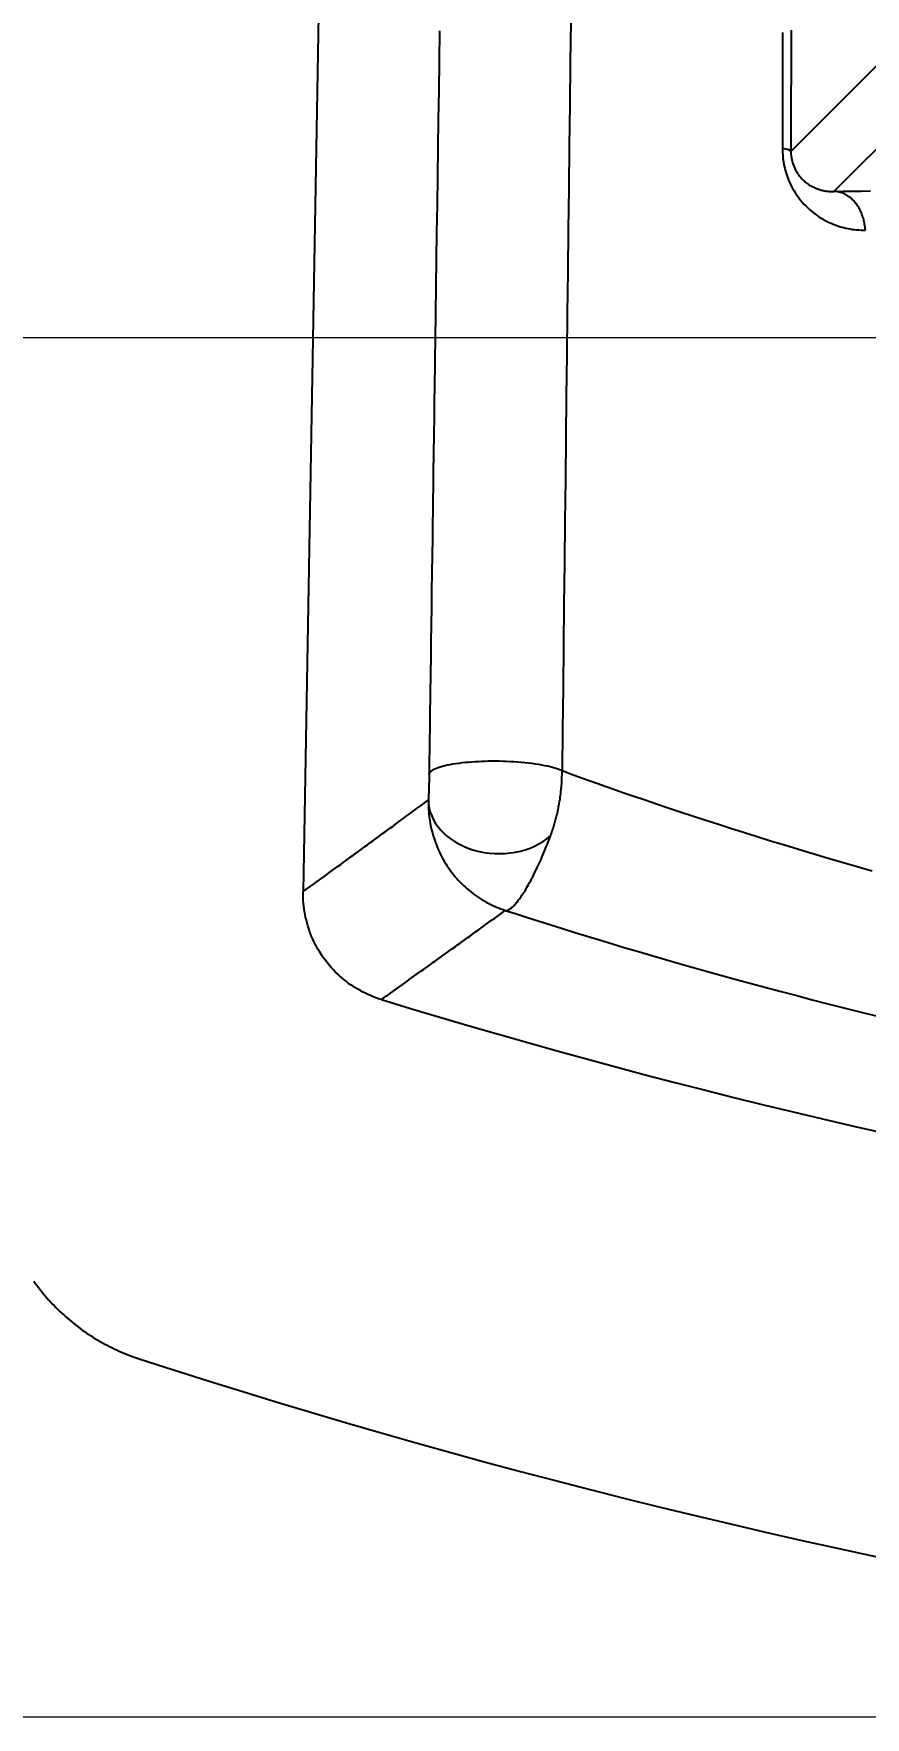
# Model space of a CAD drawing. Extents: x 0 to 395, y 0 to 289.
# Drawn here: x 97.57 to 103.58, y 209.91 to 222.07 of the extents above; entities that cross this region are included whole.
import ezdxf

# ---------------------------------------------------------------- set-up
doc = ezdxf.new("R2010")
doc.units = 0
doc.header["$LTSCALE"] = 10
doc.header["$MEASUREMENT"] = 0
doc.header["$PDMODE"] = 3
doc.header["$PDSIZE"] = -10
doc.layers.get('0').update_dxf_attribs({"linetype": 'CONTINUOUS'})
doc.layers.get('DEFPOINTS').update_dxf_attribs({"linetype": 'CONTINUOUS'})
doc.layers.add('1', color=7, linetype='CONTINUOUS')
doc.styles.add('Daelim Dimension', font='')
doc.styles.get('Daelim Dimension').set_extended_font_data('나눔고딕')
doc.dimstyles.new('DEFAULT', dxfattribs={"dimscale": 2, "dimtxt": 2, "dimasz": 2, "dimexe": 0, "dimexo": 2, "dimgap": 1, "dimtad": 1, "dimdec": 0, "dimzin": 9, "dimdsep": 46, "dimtxsty": 'Daelim Dimension', "dimcen": 0.5, "dimclrd": 5, "dimclre": 5, "dimclrt": 256, "dimadec": 1, "dimazin": 0, "dimtfac": 1, "dimtdec": 0, "dimtix": 1, "dimtmove": 0, "dimatfit": 3, "dimfxl": 1, "dimtolj": 1, "dimtzin": 1, "dimlwd": 9, "dimlwe": 9, "dimarcsym": 0})

# ---------------------------------------------------------------- blocks, each defined once
blk = doc.blocks.new('*D1')
at = {"color": 5, "linetype": 'ByBlock', "lineweight": 9, "ltscale": 0.5, "transparency": 16777216}
for p, q in [((91.318, 233.468), (91.318, 237.468)), ((110.67, 229.468), (91.318, 229.468)), ((91.318, 229.468), (91.318, 219.868)), ((110.67, 219.868), (91.318, 219.868)), ((91.318, 215.868), (91.318, 211.868))]:
    blk.add_line(p, q, dxfattribs=at)
at = {"color": 5, "ltscale": 0.5, "transparency": 16777216}
for points in [[(90.651, 233.468), (91.985, 233.468), (91.318, 229.468)], [(90.651, 215.868), (91.985, 215.868), (91.318, 219.868)]]:
    blk.add_solid(points, dxfattribs=at)
at = {"layer": 'DEFPOINTS', "color": 0, "ltscale": 0.5, "transparency": 16777216}
for p in [(114.67, 229.468), (91.318, 219.868), (114.67, 219.868)]:
    blk.add_point(p, dxfattribs=at)
at = {"color": 7, "ltscale": 0.5, "transparency": 16777216, "insert": (85.897, 224.668), "char_height": 6, "attachment_point": 5, "rotation": 90, "style": 'Daelim Dimension'}
blk.add_mtext('\\A1;9.6', dxfattribs=at)
blk = doc.blocks.new('*D7')
at = {"color": 5, "linetype": 'ByBlock', "lineweight": 9, "ltscale": 0.5, "transparency": 16777216}
for p, q in [((110.67, 270.43), (71.782, 270.43)), ((71.782, 266.43), (71.782, 213.906)), ((110.67, 209.906), (71.782, 209.906))]:
    blk.add_line(p, q, dxfattribs=at)
at = {"color": 5, "ltscale": 0.5, "transparency": 16777216}
for points in [[(71.116, 266.43), (72.449, 266.43), (71.782, 270.43)], [(71.116, 213.906), (72.449, 213.906), (71.782, 209.906)]]:
    blk.add_solid(points, dxfattribs=at)
at = {"layer": 'DEFPOINTS', "color": 0, "ltscale": 0.5, "transparency": 16777216}
for p in [(114.67, 270.43), (71.782, 209.906), (114.67, 209.906)]:
    blk.add_point(p, dxfattribs=at)
at = {"color": 7, "ltscale": 0.5, "transparency": 16777216, "insert": (66.516, 240.168), "char_height": 6, "attachment_point": 5, "rotation": 90, "style": 'Daelim Dimension'}
blk.add_mtext('\\A1;61', dxfattribs=at)

msp = doc.modelspace()

# ---------------------------------------------------------------- linework, layer by layer
at = {"layer": '1'}
for p, q in [((100.317, 261.53), (99.52, 215.869)), ((103.749, 221.921), (103.043, 221.215)), ((104.049, 221.621), (103.353, 220.926))]:
    msp.add_line(p, q, dxfattribs=at)
for points in [[(101.452, 222.156), (101.448, 221.854), (101.445, 221.553), (101.441, 221.252), (101.438, 220.95), (101.434, 220.649), (101.431, 220.348), (101.427, 220.047), (101.424, 219.746), (101.42, 219.446), (101.417, 219.145), (101.414, 218.844), (101.41, 218.544), (101.407, 218.243), (101.403, 217.943), (101.4, 217.643), (101.397, 217.342), (101.393, 217.042), (101.39, 216.743)], [(100.505, 222.085), (100.502, 221.869), (100.499, 221.656), (100.496, 221.445), (100.493, 221.238), (100.49, 221.033), (100.487, 220.83), (100.484, 220.631), (100.481, 220.433), (100.479, 220.239), (100.476, 220.046), (100.473, 219.857)], [(102.981, 222.074), (102.981, 222.036), (102.981, 221.998), (102.981, 221.96), (102.981, 221.922), (102.981, 221.884), (102.981, 221.845), (102.981, 221.807), (102.981, 221.769), (102.981, 221.731), (102.981, 221.693), (102.981, 221.655), (102.981, 221.617), (102.981, 221.579), (102.981, 221.541), (102.981, 221.503), (102.981, 221.465), (102.981, 221.426), (102.981, 221.388), (102.981, 221.35), (102.981, 221.312), (102.981, 221.274), (102.981, 221.236)], [(103.044, 222.091), (103.044, 222.053), (103.044, 222.015), (103.044, 221.977), (103.044, 221.939), (103.044, 221.901), (103.044, 221.863), (103.044, 221.825), (103.044, 221.786), (103.044, 221.748), (103.044, 221.71), (103.043, 221.672), (103.043, 221.634), (103.043, 221.596), (103.043, 221.558), (103.043, 221.52), (103.043, 221.482), (103.043, 221.444), (103.043, 221.406), (103.043, 221.367), (103.043, 221.329), (103.043, 221.291), (103.043, 221.253), (103.043, 221.215)], [(102.981, 221.236), (102.981, 221.212), (102.983, 221.188), (102.985, 221.164), (102.988, 221.141), (102.992, 221.117), (102.998, 221.094), (103.004, 221.072), (103.01, 221.05), (103.018, 221.028), (103.026, 221.007), (103.035, 220.987), (103.044, 220.967), (103.054, 220.948), (103.065, 220.93), (103.076, 220.913), (103.087, 220.896), (103.099, 220.88), (103.111, 220.864), (103.123, 220.849), (103.136, 220.835), (103.149, 220.822), (103.162, 220.809), (103.176, 220.796), (103.189, 220.785), (103.203, 220.773), (103.217, 220.763), (103.231, 220.753), (103.245, 220.743), (103.26, 220.734), (103.274, 220.725), (103.289, 220.717), (103.304, 220.71), (103.318, 220.702), (103.333, 220.696), (103.348, 220.689), (103.363, 220.684), (103.379, 220.678), (103.394, 220.673), (103.409, 220.669), (103.424, 220.665), (103.44, 220.661), (103.455, 220.658), (103.471, 220.655), (103.486, 220.652), (103.502, 220.65), (103.517, 220.649), (103.533, 220.648), (103.549, 220.647), (103.564, 220.647), (103.58, 220.647)], [(103.043, 221.215), (103.043, 221.198), (103.045, 221.18), (103.047, 221.163), (103.051, 221.147), (103.055, 221.131), (103.06, 221.117), (103.065, 221.103), (103.07, 221.091), (103.076, 221.08), (103.082, 221.069), (103.088, 221.059), (103.094, 221.05), (103.101, 221.042), (103.107, 221.034), (103.114, 221.026), (103.12, 221.019), (103.127, 221.012), (103.133, 221.006), (103.14, 221), (103.146, 220.994), (103.153, 220.989), (103.16, 220.984), (103.167, 220.979), (103.173, 220.975), (103.18, 220.97), (103.187, 220.966), (103.194, 220.962), (103.201, 220.959), (103.207, 220.956), (103.214, 220.952), (103.221, 220.949), (103.228, 220.947), (103.235, 220.944), (103.242, 220.942), (103.249, 220.94), (103.256, 220.937), (103.262, 220.936), (103.269, 220.934), (103.276, 220.932), (103.283, 220.931), (103.29, 220.93), (103.297, 220.929), (103.304, 220.928), (103.311, 220.927), (103.318, 220.926), (103.325, 220.926), (103.332, 220.926), (103.339, 220.926), (103.346, 220.926), (103.353, 220.926)], [(103.353, 220.926), (103.419, 220.927), (103.485, 220.928), (103.55, 220.929), (103.617, 220.93)], [(103.58, 220.647), (103.579, 220.655), (103.578, 220.663), (103.578, 220.671), (103.576, 220.68), (103.575, 220.688), (103.574, 220.696), (103.572, 220.705), (103.57, 220.713), (103.568, 220.722), (103.566, 220.73), (103.563, 220.738), (103.56, 220.747), (103.557, 220.755), (103.554, 220.763), (103.551, 220.771), (103.548, 220.779), (103.544, 220.787), (103.54, 220.795), (103.536, 220.802), (103.532, 220.81), (103.527, 220.817), (103.522, 220.824), (103.518, 220.831), (103.513, 220.838), (103.507, 220.844), (103.502, 220.851), (103.497, 220.857), (103.491, 220.862), (103.485, 220.868), (103.48, 220.874), (103.474, 220.879), (103.468, 220.884), (103.462, 220.888), (103.455, 220.892), (103.449, 220.897), (103.443, 220.9), (103.436, 220.904), (103.43, 220.907), (103.424, 220.91), (103.417, 220.913), (103.411, 220.915), (103.404, 220.918), (103.398, 220.919), (103.391, 220.921), (103.385, 220.922), (103.378, 220.924), (103.372, 220.925), (103.366, 220.925), (103.36, 220.926), (103.353, 220.926)], [(100.473, 219.857), (100.473, 219.81), (100.472, 219.763), (100.471, 219.716), (100.471, 219.67), (100.47, 219.624), (100.469, 219.577), (100.469, 219.531), (100.468, 219.485), (100.467, 219.44), (100.467, 219.394), (100.466, 219.349), (100.465, 219.303), (100.465, 219.258), (100.464, 219.213), (100.464, 219.168), (100.463, 219.123), (100.462, 219.079), (100.462, 219.034), (100.461, 218.99), (100.46, 218.945), (100.46, 218.901), (100.459, 218.857), (100.459, 218.813), (100.458, 218.77), (100.457, 218.726), (100.457, 218.682), (100.456, 218.639), (100.456, 218.596), (100.455, 218.553), (100.454, 218.51), (100.454, 218.467), (100.453, 218.424), (100.453, 218.381), (100.452, 218.339), (100.451, 218.296), (100.451, 218.254), (100.45, 218.212), (100.45, 218.17), (100.449, 218.128), (100.448, 218.086), (100.448, 218.044), (100.447, 218.003), (100.447, 217.961), (100.446, 217.92), (100.446, 217.878), (100.445, 217.837), (100.444, 217.796), (100.444, 217.755), (100.443, 217.714), (100.443, 217.673)], [(100.443, 217.673), (100.443, 217.654), (100.442, 217.634), (100.442, 217.614), (100.442, 217.594), (100.441, 217.575), (100.441, 217.555), (100.441, 217.535), (100.441, 217.516), (100.44, 217.496), (100.44, 217.476), (100.44, 217.457), (100.44, 217.437), (100.439, 217.418), (100.439, 217.398), (100.439, 217.379), (100.438, 217.36), (100.438, 217.34), (100.438, 217.321), (100.438, 217.302), (100.437, 217.282), (100.437, 217.263), (100.437, 217.244), (100.437, 217.225), (100.436, 217.205), (100.436, 217.186), (100.436, 217.167), (100.436, 217.148), (100.435, 217.129), (100.435, 217.11), (100.435, 217.091), (100.434, 217.072), (100.434, 217.053), (100.434, 217.034), (100.434, 217.015), (100.433, 216.996), (100.433, 216.977), (100.433, 216.959), (100.433, 216.94), (100.432, 216.921), (100.432, 216.902), (100.432, 216.884), (100.432, 216.865), (100.431, 216.846), (100.431, 216.828), (100.431, 216.809), (100.431, 216.79), (100.43, 216.772), (100.43, 216.753), (100.43, 216.735), (100.43, 216.717)], [(100.43, 216.716), (100.431, 216.722), (100.434, 216.727), (100.438, 216.733), (100.443, 216.739), (100.451, 216.744), (100.459, 216.75), (100.47, 216.755), (100.482, 216.76), (100.495, 216.765), (100.51, 216.77), (100.526, 216.775), (100.543, 216.779), (100.562, 216.784), (100.581, 216.788), (100.602, 216.791), (100.623, 216.795), (100.646, 216.798), (100.669, 216.801), (100.692, 216.803), (100.715, 216.805), (100.739, 216.807), (100.763, 216.809), (100.787, 216.81), (100.811, 216.811), (100.835, 216.812), (100.859, 216.813), (100.884, 216.813), (100.909, 216.813), (100.935, 216.813), (100.961, 216.812), (100.987, 216.811), (101.014, 216.81), (101.041, 216.809), (101.067, 216.807), (101.094, 216.805), (101.12, 216.802), (101.146, 216.8), (101.171, 216.796), (101.195, 216.793), (101.219, 216.79), (101.242, 216.786), (101.263, 216.781), (101.284, 216.777), (101.303, 216.773), (101.321, 216.768), (101.338, 216.763), (101.353, 216.758), (101.367, 216.753), (101.379, 216.748), (101.39, 216.743)], [(100.43, 216.717), (100.43, 216.712), (100.43, 216.708), (100.429, 216.704), (100.429, 216.7), (100.429, 216.696), (100.429, 216.692), (100.429, 216.688), (100.429, 216.684), (100.429, 216.68), (100.429, 216.676), (100.429, 216.673), (100.429, 216.669), (100.429, 216.665), (100.429, 216.661), (100.429, 216.657), (100.428, 216.653), (100.428, 216.649), (100.428, 216.646), (100.428, 216.642), (100.428, 216.638), (100.428, 216.634), (100.428, 216.631), (100.428, 216.627), (100.428, 216.624), (100.428, 216.62), (100.428, 216.616), (100.427, 216.613), (100.427, 216.609), (100.427, 216.606), (100.427, 216.602), (100.427, 216.599), (100.427, 216.595), (100.427, 216.592), (100.427, 216.588), (100.427, 216.585), (100.427, 216.581), (100.426, 216.578), (100.426, 216.574), (100.426, 216.571), (100.426, 216.567), (100.426, 216.564), (100.426, 216.56), (100.426, 216.557), (100.426, 216.553), (100.425, 216.549), (100.425, 216.546), (100.425, 216.542), (100.425, 216.538), (100.425, 216.535), (100.425, 216.531)], [(101.307, 216.272), (101.31, 216.281), (101.313, 216.29), (101.316, 216.299), (101.319, 216.308), (101.322, 216.317), (101.325, 216.326), (101.328, 216.334), (101.331, 216.343), (101.333, 216.352), (101.336, 216.361), (101.338, 216.369), (101.341, 216.378), (101.343, 216.387), (101.345, 216.395), (101.348, 216.404), (101.35, 216.413), (101.352, 216.421), (101.354, 216.43), (101.356, 216.439), (101.358, 216.447), (101.36, 216.456), (101.362, 216.465), (101.363, 216.474), (101.365, 216.483), (101.367, 216.492), (101.369, 216.501), (101.37, 216.51), (101.372, 216.519), (101.373, 216.528), (101.375, 216.538), (101.376, 216.547), (101.377, 216.557), (101.379, 216.566), (101.38, 216.576), (101.381, 216.586), (101.382, 216.596), (101.383, 216.606), (101.384, 216.616), (101.385, 216.627), (101.386, 216.637), (101.387, 216.647), (101.387, 216.658), (101.388, 216.668), (101.389, 216.679), (101.389, 216.689), (101.389, 216.7), (101.39, 216.711), (101.39, 216.721), (101.39, 216.732), (101.39, 216.743)], [(101.39, 216.743), (101.458, 216.718), (101.529, 216.692), (101.601, 216.666), (101.675, 216.64), (101.75, 216.614), (101.828, 216.586), (101.907, 216.559), (101.989, 216.531), (102.071, 216.503), (102.156, 216.475), (102.243, 216.446), (102.331, 216.417), (102.421, 216.388), (102.512, 216.358), (102.606, 216.328), (102.701, 216.298), (102.798, 216.268), (102.896, 216.237), (102.996, 216.207), (103.097, 216.176), (103.201, 216.145), (103.305, 216.114), (103.412, 216.083), (103.52, 216.051), (103.629, 216.02)], [(99.52, 215.869), (99.536, 215.881), (99.553, 215.893), (99.57, 215.905), (99.586, 215.917), (99.603, 215.929), (99.62, 215.942), (99.637, 215.954), (99.654, 215.966), (99.671, 215.979), (99.688, 215.991), (99.705, 216.004), (99.722, 216.016), (99.739, 216.029), (99.757, 216.041), (99.774, 216.054), (99.791, 216.066), (99.808, 216.079), (99.826, 216.091), (99.843, 216.104), (99.86, 216.117), (99.878, 216.13), (99.895, 216.142), (99.913, 216.155), (99.931, 216.168), (99.948, 216.181), (99.966, 216.194), (99.984, 216.207), (100.002, 216.221), (100.02, 216.234), (100.039, 216.247), (100.057, 216.261), (100.075, 216.274), (100.094, 216.288), (100.112, 216.301), (100.131, 216.315), (100.15, 216.329), (100.169, 216.343), (100.188, 216.357), (100.207, 216.371), (100.226, 216.385), (100.246, 216.399), (100.265, 216.413), (100.285, 216.428), (100.304, 216.442), (100.324, 216.457), (100.344, 216.471), (100.364, 216.486), (100.384, 216.501), (100.404, 216.516), (100.425, 216.531)], [(100.425, 216.531), (100.425, 216.529), (100.425, 216.527), (100.425, 216.525), (100.425, 216.523), (100.425, 216.521), (100.425, 216.519), (100.425, 216.517), (100.425, 216.515), (100.425, 216.513), (100.425, 216.511), (100.425, 216.509), (100.425, 216.507), (100.425, 216.505), (100.425, 216.503), (100.425, 216.501), (100.425, 216.499), (100.425, 216.497), (100.425, 216.495), (100.425, 216.493), (100.425, 216.491), (100.425, 216.489), (100.425, 216.487), (100.425, 216.485), (100.425, 216.483), (100.425, 216.481), (100.425, 216.479), (100.425, 216.477), (100.425, 216.475), (100.425, 216.473), (100.425, 216.471), (100.426, 216.469), (100.426, 216.467), (100.426, 216.466), (100.426, 216.464), (100.426, 216.462), (100.426, 216.46), (100.426, 216.458), (100.426, 216.456), (100.426, 216.454), (100.427, 216.452), (100.427, 216.45), (100.427, 216.448), (100.427, 216.446), (100.427, 216.445), (100.427, 216.443), (100.427, 216.441), (100.428, 216.439), (100.428, 216.437), (100.428, 216.435), (100.428, 216.433)], [(100.428, 216.433), (100.431, 216.409), (100.434, 216.385), (100.438, 216.361), (100.442, 216.338), (100.448, 216.316), (100.453, 216.294), (100.459, 216.272), (100.466, 216.252), (100.473, 216.231), (100.48, 216.211), (100.488, 216.192), (100.496, 216.173), (100.504, 216.155), (100.513, 216.137), (100.522, 216.119), (100.531, 216.102), (100.541, 216.085), (100.551, 216.069), (100.561, 216.053), (100.572, 216.038), (100.582, 216.023), (100.593, 216.008), (100.605, 215.993), (100.616, 215.979), (100.628, 215.966), (100.64, 215.952), (100.652, 215.939), (100.664, 215.927), (100.677, 215.914), (100.69, 215.903), (100.703, 215.891), (100.716, 215.88), (100.729, 215.869), (100.742, 215.858), (100.756, 215.848), (100.77, 215.838), (100.784, 215.829), (100.798, 215.819), (100.812, 215.81), (100.827, 215.802), (100.841, 215.793), (100.856, 215.786), (100.871, 215.778), (100.886, 215.771), (100.902, 215.764), (100.917, 215.757), (100.933, 215.751), (100.948, 215.745), (100.964, 215.739), (100.98, 215.734)], [(100.98, 215.734), (100.983, 215.734), (100.987, 215.734), (100.991, 215.734), (100.994, 215.735), (100.998, 215.736), (101.002, 215.738), (101.006, 215.74), (101.01, 215.743), (101.015, 215.745), (101.019, 215.749), (101.024, 215.752), (101.028, 215.756), (101.033, 215.76), (101.038, 215.765), (101.043, 215.77), (101.048, 215.776), (101.054, 215.782), (101.059, 215.788), (101.065, 215.794), (101.07, 215.801), (101.076, 215.809), (101.082, 215.817), (101.088, 215.825), (101.094, 215.834), (101.1, 215.843), (101.107, 215.853), (101.113, 215.863), (101.12, 215.873), (101.127, 215.885), (101.134, 215.896), (101.141, 215.908), (101.148, 215.921), (101.155, 215.934), (101.163, 215.948), (101.17, 215.962), (101.178, 215.977), (101.186, 215.993), (101.194, 216.009), (101.203, 216.026), (101.211, 216.044), (101.22, 216.062), (101.229, 216.082), (101.238, 216.102), (101.247, 216.123), (101.256, 216.145), (101.266, 216.169), (101.276, 216.193), (101.286, 216.218), (101.296, 216.245), (101.307, 216.272)], [(100.085, 215.09), (100.065, 215.096), (100.046, 215.103), (100.026, 215.11), (100.007, 215.118), (99.988, 215.126), (99.97, 215.135), (99.951, 215.144), (99.933, 215.154), (99.915, 215.164), (99.898, 215.175), (99.88, 215.186), (99.863, 215.197), (99.846, 215.209), (99.83, 215.222), (99.813, 215.235), (99.798, 215.248), (99.782, 215.262), (99.767, 215.276), (99.752, 215.29), (99.738, 215.305), (99.724, 215.32), (99.711, 215.336), (99.697, 215.351), (99.685, 215.368), (99.672, 215.384), (99.66, 215.401), (99.649, 215.418), (99.638, 215.436), (99.627, 215.454), (99.617, 215.472), (99.607, 215.49), (99.598, 215.508), (99.59, 215.527), (99.581, 215.546), (99.574, 215.565), (99.566, 215.584), (99.56, 215.604), (99.554, 215.623), (99.548, 215.643), (99.543, 215.663), (99.538, 215.684), (99.534, 215.704), (99.53, 215.724), (99.527, 215.745), (99.524, 215.765), (99.522, 215.786), (99.521, 215.806), (99.52, 215.827), (99.519, 215.848), (99.52, 215.869)], [(100.085, 215.09), (100.102, 215.102), (100.118, 215.113), (100.135, 215.125), (100.151, 215.137), (100.168, 215.149), (100.185, 215.161), (100.202, 215.173), (100.218, 215.185), (100.235, 215.197), (100.252, 215.209), (100.269, 215.221), (100.286, 215.234), (100.303, 215.246), (100.32, 215.258), (100.337, 215.27), (100.354, 215.282), (100.371, 215.295), (100.388, 215.307), (100.405, 215.319), (100.423, 215.332), (100.44, 215.344), (100.457, 215.357), (100.475, 215.369), (100.492, 215.382), (100.51, 215.394), (100.528, 215.407), (100.545, 215.42), (100.563, 215.433), (100.581, 215.446), (100.599, 215.458), (100.617, 215.471), (100.635, 215.485), (100.654, 215.498), (100.672, 215.511), (100.69, 215.524), (100.709, 215.538), (100.728, 215.551), (100.746, 215.565), (100.765, 215.578), (100.784, 215.592), (100.803, 215.606), (100.823, 215.62), (100.842, 215.634), (100.861, 215.648), (100.881, 215.662), (100.901, 215.676), (100.92, 215.69), (100.94, 215.705), (100.96, 215.719), (100.98, 215.734)], [(100.98, 215.734), (101.06, 215.708), (101.141, 215.682), (101.224, 215.656), (101.308, 215.629), (101.394, 215.602), (101.481, 215.575), (101.57, 215.548), (101.661, 215.52), (101.753, 215.492), (101.846, 215.464), (101.941, 215.436), (102.038, 215.408), (102.136, 215.379), (102.236, 215.351), (102.337, 215.322), (102.439, 215.293), (102.543, 215.264), (102.648, 215.235), (102.755, 215.206), (102.864, 215.177), (102.973, 215.147), (103.084, 215.118), (103.196, 215.088), (103.31, 215.059), (103.425, 215.03), (103.541, 215), (103.658, 214.971)], [(97.574, 213.057), (97.585, 213.041), (97.597, 213.026), (97.608, 213.01), (97.62, 212.995), (97.632, 212.98), (97.644, 212.965), (97.657, 212.95), (97.669, 212.936), (97.682, 212.921), (97.695, 212.907), (97.708, 212.893), (97.721, 212.879), (97.735, 212.865), (97.749, 212.852), (97.762, 212.838), (97.777, 212.825), (97.791, 212.812), (97.805, 212.799), (97.82, 212.786), (97.834, 212.774), (97.849, 212.762), (97.864, 212.75), (97.879, 212.738), (97.894, 212.726), (97.91, 212.715), (97.925, 212.703), (97.941, 212.692), (97.956, 212.681), (97.972, 212.671), (97.988, 212.66), (98.004, 212.65), (98.021, 212.64), (98.037, 212.63), (98.054, 212.621), (98.07, 212.611), (98.087, 212.602), (98.104, 212.593), (98.121, 212.584), (98.138, 212.576), (98.156, 212.567), (98.173, 212.559), (98.191, 212.551), (98.208, 212.544), (98.226, 212.536), (98.244, 212.529), (98.262, 212.522), (98.28, 212.515), (98.299, 212.508), (98.317, 212.502), (98.335, 212.496)]]:
    msp.add_lwpolyline(points, dxfattribs=at)
for radius, start, end in [(49.803, 252.9715, 269.1652), (52.803, 251.9802, 288.0198)]:
    msp.add_arc((114.67, 262.709), radius, start, end, dxfattribs=at)
for centre, major_axis, ratio, start_param, end_param in [((102.743, 221.215), (0.3, -0.001), 0.116962, 0.01581, 0.654674), ((100.925, 216.522), (0.5, -0.019), 0.755541, 3.168253, 5.610608)]:
    msp.add_ellipse(centre, major_axis=major_axis, ratio=ratio, start_param=start_param, end_param=end_param, dxfattribs=at)

# ---------------------------------------------------------------- dimensions: what is measured, and where the dimension line sits
at = {"color": 5, "ltscale": 0.5}
dim = msp.add_linear_dim(base=(71.782, 209.906), p1=(114.67, 270.43), p2=(114.67, 209.906), angle=90, dimstyle='DEFAULT', override={"dimtxt": 3, "dimclrt": 7, "dimfxl": 1.25, "dimarcsym": 1}, dxfattribs=at)
dim.commit()
dim.dimension.update_dxf_attribs({"geometry": '*D7', "text_midpoint": (66.516, 240.168)})
dim = msp.add_linear_dim(base=(91.318, 219.868), p1=(114.67, 229.468), p2=(114.67, 219.868), angle=90, text='9.6', dimstyle='DEFAULT', override={"dimtxt": 3, "dimdec": 0, "dimclrd": 5, "dimclre": 5, "dimclrt": 7, "dimfxl": 1.25, "dimarcsym": 1}, dxfattribs=at)
dim.commit()
dim.dimension.update_dxf_attribs({"geometry": '*D1', "text_midpoint": (85.897, 224.668)})

doc.saveas('drawing.dxf')
